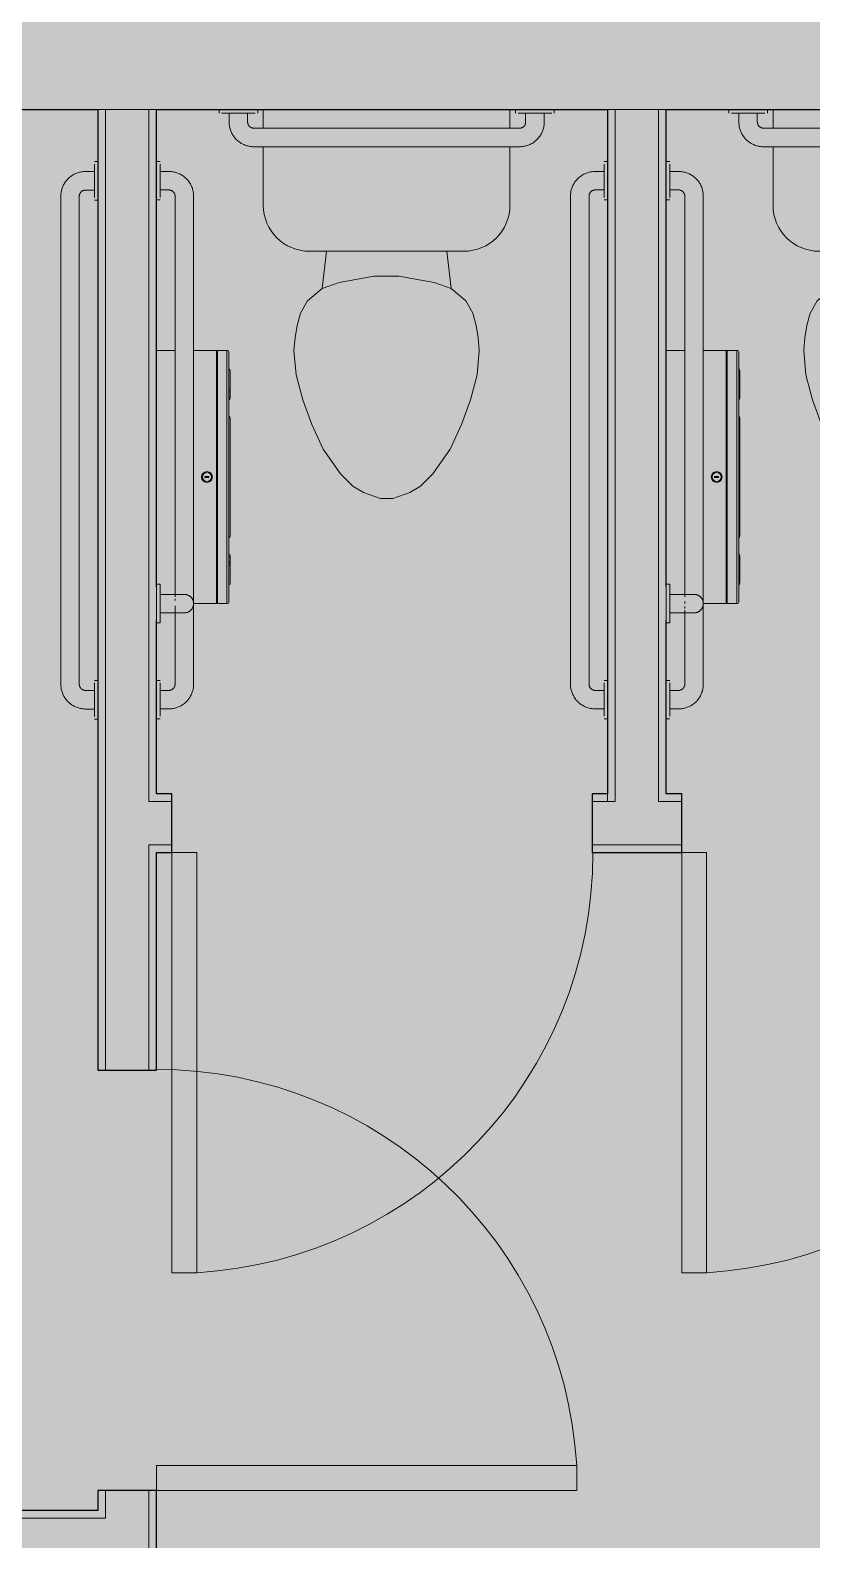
# Model space of a CAD drawing. Header units: inches. Extents: x -214893 to 4876, y -128673 to 1880.
# Drawn here: x 821.4 to 884.6, y -632 to -509.8 of the extents above; entities that cross this region are included whole.
import ezdxf

# ---------------------------------------------------------------- set-up
doc = ezdxf.new("R2010")
doc.units = ezdxf.units.IN
doc.header["$MEASUREMENT"] = 0
for name, color, linetype, lineweight in [('A-DETL-GENF', 92, 'Continuous', 9), ('A-DOOR', 31, 'Continuous', 9), ('A-WALL', 113, 'Continuous', 9), ('I-WALL', 2, 'Continuous', 9), ('P-SANR-FIXT', 6, 'Continuous', 9), ('Q-SPCQ', 91, 'Continuous', 9)]:
    doc.layers.add(name, color=color, linetype=linetype, lineweight=lineweight)

# ---------------------------------------------------------------- blocks, each defined once
blk = doc.blocks.new('Single-Flush - 34_ x 80_-711724-Floor Plan - Warehouse')
at = {"layer": 'A-DOOR', "lineweight": 13}
for p, q in [((15, 2.37), (15, 36.38)), ((17, 36.38), (15, 36.38)), ((17, 2.37), (17, 36.38)), ((17, 2.37), (15, 2.37))]:
    blk.add_line(p, q, dxfattribs=at)
at = {"layer": 'A-DOOR'}
blk.add_arc((17, 2.37), 34.07, 93.3657, 180, dxfattribs=at)
blk = doc.blocks.new('Toilet-Domestic-3D - Toilet-Domestic-3D-V3-Floor Plan - Warehouse')
at = {"layer": 'P-SANR-FIXT'}
for p, q in [((-9.98, 17.98), (-9.98, 19.48)), ((9.98, 19.48), (9.98, 17.98)), ((-9.98, 11.75), (-9.98, 16.48)), ((9.98, 16.48), (9.98, 11.75)), ((6.25, 8.02), (-6.25, 8.02)), ((-4.86, 8.02), (-5.21, 5)), ((4.86, 8.02), (5.21, 5)), ((-5.21, 5), (-6.4, 4)), ((-3.84, 5.5), (-5.21, 5)), ((-1, 6), (-3.84, 5.5)), ((1, 6), (-1, 6)), ((3.84, 5.5), (1, 6)), ((5.21, 5), (3.84, 5.5)), ((6.4, 4), (5.21, 5)), ((-6.4, 4), (-6.97, 3)), ((6.97, 3), (6.4, 4)), ((-6.97, 3), (-7.24, 2)), ((7.24, 2), (6.97, 3)), ((-7.24, 2), (-7.41, 1)), ((7.41, 1), (7.24, 2)), ((-7.41, 1), (-7.5, 0)), ((-7.5, 0), (-7.33, -1.99)), ((7.33, -1.99), (7.5, 0)), ((7.5, 0), (7.41, 1)), ((-7.33, -1.99), (-6.79, -4)), ((6.79, -4), (7.33, -1.99)), ((-6.79, -4), (-6.06, -6)), ((6.06, -6), (6.79, -4)), ((-6.06, -6), (-5.13, -8)), ((5.13, -8), (6.06, -6)), ((-5.13, -8), (-3.74, -10)), ((3.74, -10), (5.13, -8)), ((-3.74, -10), (-2.74, -11)), ((2.74, -11), (3.74, -10)), ((-2.74, -11), (-1.87, -11.5)), ((-1.87, -11.5), (-0.5, -12)), ((-0.5, -12), (0.5, -12)), ((0.5, -12), (1.87, -11.5)), ((1.87, -11.5), (2.74, -11))]:
    blk.add_line(p, q, dxfattribs=at)
for centre, start, end in [((-6.25, 11.75), 180, 270), ((6.25, 11.75), 270, 360)]:
    blk.add_arc(centre, 3.73, start, end, dxfattribs=at)
blk = doc.blocks.new('Toilet-Domestic-3D - Toilet-Domestic-3D-V4-Floor Plan - Warehouse')
at = {"layer": 'P-SANR-FIXT'}
for p, q in [((-9.98, 17.98), (-9.98, 19.48)), ((9.98, 19.48), (9.98, 17.98)), ((-9.98, 11.75), (-9.98, 16.48)), ((9.98, 16.48), (9.98, 11.75)), ((6.25, 8.02), (-6.25, 8.02)), ((-4.86, 8.02), (-5.21, 5)), ((4.86, 8.02), (5.21, 5)), ((-5.21, 5), (-6.4, 4)), ((-3.84, 5.5), (-5.21, 5)), ((-1, 6), (-3.84, 5.5)), ((1, 6), (-1, 6)), ((3.84, 5.5), (1, 6)), ((5.21, 5), (3.84, 5.5)), ((6.4, 4), (5.21, 5)), ((-6.4, 4), (-6.97, 3)), ((6.97, 3), (6.4, 4)), ((-6.97, 3), (-7.24, 2)), ((7.24, 2), (6.97, 3)), ((-7.24, 2), (-7.41, 1)), ((7.41, 1), (7.24, 2)), ((-7.41, 1), (-7.5, 0)), ((-7.5, 0), (-7.33, -1.99)), ((7.33, -1.99), (7.5, 0)), ((7.5, 0), (7.41, 1)), ((-7.33, -1.99), (-6.79, -4)), ((6.79, -4), (7.33, -1.99)), ((-6.79, -4), (-6.06, -6)), ((6.06, -6), (6.79, -4)), ((-6.06, -6), (-5.13, -8)), ((5.13, -8), (6.06, -6)), ((-5.13, -8), (-3.74, -10)), ((3.74, -10), (5.13, -8)), ((-3.74, -10), (-2.74, -11)), ((2.74, -11), (3.74, -10)), ((-2.74, -11), (-1.87, -11.5)), ((-1.87, -11.5), (-0.5, -12)), ((-0.5, -12), (0.5, -12)), ((0.5, -12), (1.87, -11.5)), ((1.87, -11.5), (2.74, -11))]:
    blk.add_line(p, q, dxfattribs=at)
for centre, start, end in [((-6.25, 11.75), 180, 270), ((6.25, 11.75), 270, 360)]:
    blk.add_arc(centre, 3.73, start, end, dxfattribs=at)
blk = doc.blocks.new('817_Grab_Bars - 8170-001240-655301-Floor Plan - Warehouse')
at = {"layer": 'Q-SPCQ'}
for p, q in [((836.67, -516.21), (836.67, -516.49)), ((838.23, -516.49), (836.88, -516.49)), ((837.48, -516.49), (837.48, -517.21)), ((839.59, -516.49), (838.23, -516.49)), ((838.98, -517.21), (838.98, -516.49)), ((839.8, -516.49), (839.8, -516.21)), ((860.67, -516.21), (860.67, -516.49)), ((862.23, -516.49), (860.88, -516.49)), ((861.48, -516.49), (861.48, -517.21)), ((863.59, -516.49), (862.23, -516.49)), ((862.98, -517.21), (862.98, -516.49)), ((863.8, -516.49), (863.8, -516.21)), ((860.98, -517.71), (839.48, -517.71)), ((839.48, -519.21), (860.98, -519.21))]:
    blk.add_line(p, q, dxfattribs=at)
at = {"layer": 'Q-SPCQ', "flags": 128}
for points in [[(837.48, -517.21), (837.49, -517.29), (837.49, -517.37), (837.5, -517.45), (837.51, -517.53), (837.52, -517.61), (837.54, -517.69), (837.56, -517.76), (837.59, -517.84), (837.61, -517.92), (837.64, -517.99), (837.68, -518.06), (837.71, -518.13), (837.75, -518.2), (837.79, -518.27), (837.83, -518.34), (837.88, -518.41), (837.93, -518.47), (837.98, -518.53), (838.03, -518.59), (838.09, -518.65), (838.15, -518.7), (838.21, -518.75), (838.27, -518.8), (838.34, -518.85), (838.4, -518.89), (838.47, -518.94), (838.54, -518.97), (838.61, -519.01), (838.69, -519.04), (838.76, -519.07), (838.83, -519.1), (838.91, -519.13), (838.99, -519.15), (839.07, -519.17), (839.14, -519.18), (839.22, -519.19), (839.3, -519.2), (839.38, -519.21), (839.46, -519.21), (839.48, -519.21)], [(839.48, -517.71), (839.46, -517.71), (839.44, -517.71), (839.42, -517.71), (839.4, -517.7), (839.39, -517.7), (839.37, -517.7), (839.35, -517.69), (839.33, -517.69), (839.31, -517.68), (839.29, -517.67), (839.27, -517.66), (839.25, -517.65), (839.24, -517.64), (839.22, -517.63), (839.2, -517.62), (839.19, -517.61), (839.17, -517.6), (839.15, -517.59), (839.14, -517.57), (839.13, -517.56), (839.11, -517.54), (839.1, -517.53), (839.09, -517.51), (839.07, -517.5), (839.06, -517.48), (839.05, -517.46), (839.04, -517.45), (839.03, -517.43), (839.03, -517.41), (839.02, -517.39), (839.01, -517.37), (839.01, -517.35), (839, -517.33), (839, -517.32), (838.99, -517.3), (838.99, -517.28), (838.99, -517.26), (838.99, -517.24), (838.98, -517.22), (838.98, -517.21)], [(860.98, -519.21), (861.06, -519.21), (861.14, -519.2), (861.22, -519.2), (861.3, -519.19), (861.38, -519.17), (861.46, -519.15), (861.54, -519.13), (861.61, -519.11), (861.69, -519.08), (861.76, -519.05), (861.84, -519.02), (861.91, -518.98), (861.98, -518.95), (862.05, -518.91), (862.11, -518.86), (862.18, -518.82), (862.24, -518.77), (862.3, -518.71), (862.36, -518.66), (862.42, -518.6), (862.47, -518.55), (862.53, -518.49), (862.58, -518.42), (862.62, -518.36), (862.67, -518.29), (862.71, -518.22), (862.75, -518.15), (862.78, -518.08), (862.82, -518.01), (862.85, -517.94), (862.88, -517.86), (862.9, -517.78), (862.92, -517.71), (862.94, -517.63), (862.96, -517.55), (862.97, -517.47), (862.98, -517.39), (862.98, -517.31), (862.98, -517.23), (862.98, -517.21)], [(861.48, -517.21), (861.48, -517.23), (861.48, -517.25), (861.48, -517.27), (861.48, -517.29), (861.47, -517.31), (861.47, -517.33), (861.47, -517.35), (861.46, -517.37), (861.45, -517.39), (861.45, -517.41), (861.44, -517.42), (861.43, -517.44), (861.42, -517.46), (861.41, -517.48), (861.4, -517.49), (861.39, -517.51), (861.37, -517.53), (861.36, -517.54), (861.35, -517.56), (861.33, -517.57), (861.32, -517.58), (861.3, -517.6), (861.29, -517.61), (861.27, -517.62), (861.25, -517.63), (861.24, -517.64), (861.22, -517.65), (861.2, -517.66), (861.18, -517.67), (861.17, -517.68), (861.15, -517.68), (861.13, -517.69), (861.11, -517.7), (861.09, -517.7), (861.07, -517.7), (861.05, -517.71), (861.03, -517.71), (861.01, -517.71), (860.99, -517.71), (860.98, -517.71)]]:
    blk.add_lwpolyline(points, dxfattribs=at)
blk = doc.blocks.new('817_Grab_Bars - 8170-001420-V9-Floor Plan - Warehouse')
at = {"layer": 'Q-SPCQ'}
for p, q in [((831.89, -520.4), (831.61, -520.4)), ((831.89, -520.61), (831.89, -521.96)), ((832.61, -521.21), (831.89, -521.21)), ((831.89, -521.96), (831.89, -523.31)), ((831.89, -522.71), (832.61, -522.71)), ((831.61, -523.52), (831.89, -523.52)), ((833.11, -523.21), (833.11, -555.64)), ((834.61, -562.71), (834.61, -523.21)), ((833.11, -555.79), (833.11, -555.95)), ((833.11, -556.37), (833.11, -562.71)), ((831.89, -562.4), (831.61, -562.4)), ((831.89, -562.61), (831.89, -563.96)), ((832.61, -563.21), (831.89, -563.21)), ((831.89, -563.96), (831.89, -565.31)), ((831.61, -565.52), (831.89, -565.52)), ((831.89, -564.71), (832.61, -564.71))]:
    blk.add_line(p, q, dxfattribs=at)
at = {"layer": 'Q-SPCQ', "flags": 128}
for points in [[(834.61, -523.21), (834.61, -523.13), (834.6, -523.05), (834.6, -522.97), (834.58, -522.89), (834.57, -522.81), (834.55, -522.74), (834.53, -522.66), (834.51, -522.58), (834.48, -522.51), (834.45, -522.43), (834.42, -522.36), (834.38, -522.29), (834.35, -522.22), (834.3, -522.15), (834.26, -522.08), (834.21, -522.02), (834.16, -521.95), (834.11, -521.89), (834.06, -521.83), (834, -521.78), (833.94, -521.72), (833.88, -521.67), (833.82, -521.62), (833.76, -521.57), (833.69, -521.53), (833.62, -521.49), (833.55, -521.45), (833.48, -521.41), (833.41, -521.38), (833.33, -521.35), (833.26, -521.32), (833.18, -521.29), (833.11, -521.27), (833.03, -521.26), (832.95, -521.24), (832.87, -521.23), (832.79, -521.22), (832.71, -521.21), (832.63, -521.21), (832.61, -521.21)], [(832.61, -522.71), (832.63, -522.71), (832.65, -522.71), (832.67, -522.71), (832.69, -522.72), (832.71, -522.72), (832.73, -522.73), (832.75, -522.73), (832.77, -522.74), (832.79, -522.74), (832.8, -522.75), (832.82, -522.76), (832.84, -522.77), (832.86, -522.78), (832.88, -522.79), (832.89, -522.8), (832.91, -522.81), (832.92, -522.82), (832.94, -522.83), (832.95, -522.85), (832.97, -522.86), (832.98, -522.88), (832.99, -522.89), (833.01, -522.91), (833.02, -522.92), (833.03, -522.94), (833.04, -522.96), (833.05, -522.98), (833.06, -522.99), (833.07, -523.01), (833.08, -523.03), (833.08, -523.05), (833.09, -523.07), (833.09, -523.09), (833.1, -523.11), (833.1, -523.13), (833.11, -523.15), (833.11, -523.17), (833.11, -523.19), (833.11, -523.21), (833.11, -523.21)], [(832.61, -564.71), (832.69, -564.71), (832.77, -564.7), (832.85, -564.7), (832.93, -564.69), (833.01, -564.67), (833.08, -564.65), (833.16, -564.63), (833.24, -564.61), (833.31, -564.58), (833.39, -564.55), (833.46, -564.52), (833.53, -564.48), (833.6, -564.45), (833.67, -564.41), (833.74, -564.36), (833.8, -564.32), (833.87, -564.27), (833.93, -564.21), (833.99, -564.16), (834.04, -564.1), (834.1, -564.05), (834.15, -563.99), (834.2, -563.92), (834.25, -563.86), (834.29, -563.79), (834.33, -563.72), (834.37, -563.65), (834.41, -563.58), (834.44, -563.51), (834.47, -563.44), (834.5, -563.36), (834.53, -563.28), (834.55, -563.21), (834.57, -563.13), (834.58, -563.05), (834.59, -562.97), (834.6, -562.89), (834.61, -562.81), (834.61, -562.73), (834.61, -562.71)], [(833.11, -562.71), (833.11, -562.73), (833.11, -562.75), (833.11, -562.77), (833.1, -562.79), (833.1, -562.81), (833.1, -562.83), (833.09, -562.85), (833.08, -562.87), (833.08, -562.89), (833.07, -562.91), (833.06, -562.92), (833.05, -562.94), (833.04, -562.96), (833.03, -562.98), (833.02, -562.99), (833.01, -563.01), (833, -563.03), (832.99, -563.04), (832.97, -563.06), (832.96, -563.07), (832.94, -563.08), (832.93, -563.1), (832.91, -563.11), (832.9, -563.12), (832.88, -563.13), (832.86, -563.14), (832.85, -563.15), (832.83, -563.16), (832.81, -563.17), (832.79, -563.18), (832.77, -563.18), (832.75, -563.19), (832.73, -563.2), (832.71, -563.2), (832.69, -563.2), (832.67, -563.21), (832.65, -563.21), (832.63, -563.21), (832.61, -563.21), (832.61, -563.21)]]:
    blk.add_lwpolyline(points, dxfattribs=at)
blk = doc.blocks.new('817_Grab_Bars - 8170-001420-V8-Floor Plan - Warehouse')
at = {"layer": 'Q-SPCQ'}
for p, q in [((826.58, -455.71), (825.86, -455.71)), ((826.86, -454.9), (826.58, -454.9)), ((826.58, -456.46), (826.58, -455.11)), ((826.58, -457.81), (826.58, -456.46)), ((823.86, -457.71), (823.86, -497.21)), ((825.36, -497.21), (825.36, -457.71)), ((825.86, -457.21), (826.58, -457.21)), ((826.58, -458.02), (826.86, -458.02)), ((826.86, -496.9), (826.58, -496.9)), ((826.58, -498.46), (826.58, -497.11)), ((826.58, -497.71), (825.86, -497.71)), ((826.58, -499.81), (826.58, -498.46)), ((825.86, -499.21), (826.58, -499.21)), ((826.58, -500.02), (826.86, -500.02))]:
    blk.add_line(p, q, dxfattribs=at)
at = {"layer": 'Q-SPCQ', "flags": 128}
for points in [[(825.86, -455.71), (825.78, -455.71), (825.7, -455.72), (825.62, -455.73), (825.54, -455.74), (825.46, -455.75), (825.38, -455.77), (825.31, -455.79), (825.23, -455.81), (825.15, -455.84), (825.08, -455.87), (825.01, -455.9), (824.94, -455.94), (824.87, -455.98), (824.8, -456.02), (824.73, -456.06), (824.67, -456.11), (824.6, -456.16), (824.54, -456.21), (824.48, -456.26), (824.42, -456.32), (824.37, -456.38), (824.32, -456.44), (824.27, -456.5), (824.22, -456.56), (824.18, -456.63), (824.13, -456.7), (824.1, -456.77), (824.06, -456.84), (824.03, -456.91), (824, -456.99), (823.97, -457.06), (823.94, -457.14), (823.92, -457.21), (823.9, -457.29), (823.89, -457.37), (823.88, -457.45), (823.87, -457.53), (823.86, -457.61), (823.86, -457.69), (823.86, -457.71)], [(825.36, -457.71), (825.36, -457.69), (825.36, -457.67), (825.36, -457.65), (825.37, -457.63), (825.37, -457.61), (825.37, -457.59), (825.38, -457.57), (825.38, -457.55), (825.39, -457.53), (825.4, -457.52), (825.41, -457.5), (825.42, -457.48), (825.43, -457.46), (825.44, -457.45), (825.45, -457.43), (825.46, -457.41), (825.47, -457.4), (825.48, -457.38), (825.5, -457.37), (825.51, -457.35), (825.53, -457.34), (825.54, -457.33), (825.56, -457.31), (825.57, -457.3), (825.59, -457.29), (825.61, -457.28), (825.62, -457.27), (825.64, -457.26), (825.66, -457.25), (825.68, -457.24), (825.7, -457.24), (825.72, -457.23), (825.74, -457.23), (825.75, -457.22), (825.77, -457.22), (825.79, -457.22), (825.81, -457.21), (825.83, -457.21), (825.85, -457.21), (825.86, -457.21)], [(823.86, -497.21), (823.86, -497.29), (823.87, -497.37), (823.87, -497.45), (823.89, -497.53), (823.9, -497.61), (823.92, -497.69), (823.94, -497.76), (823.96, -497.84), (823.99, -497.92), (824.02, -497.99), (824.05, -498.06), (824.09, -498.13), (824.12, -498.2), (824.16, -498.27), (824.21, -498.34), (824.26, -498.41), (824.3, -498.47), (824.36, -498.53), (824.41, -498.59), (824.47, -498.65), (824.52, -498.7), (824.59, -498.75), (824.65, -498.8), (824.71, -498.85), (824.78, -498.89), (824.85, -498.94), (824.92, -498.97), (824.99, -499.01), (825.06, -499.04), (825.13, -499.07), (825.21, -499.1), (825.29, -499.13), (825.36, -499.15), (825.44, -499.17), (825.52, -499.18), (825.6, -499.19), (825.68, -499.2), (825.76, -499.21), (825.84, -499.21), (825.86, -499.21)], [(825.86, -497.71), (825.84, -497.71), (825.82, -497.71), (825.8, -497.71), (825.78, -497.7), (825.76, -497.7), (825.74, -497.7), (825.72, -497.69), (825.7, -497.69), (825.68, -497.68), (825.66, -497.67), (825.65, -497.66), (825.63, -497.65), (825.61, -497.64), (825.59, -497.63), (825.58, -497.62), (825.56, -497.61), (825.55, -497.6), (825.53, -497.59), (825.52, -497.57), (825.5, -497.56), (825.49, -497.54), (825.47, -497.53), (825.46, -497.51), (825.45, -497.5), (825.44, -497.48), (825.43, -497.46), (825.42, -497.45), (825.41, -497.43), (825.4, -497.41), (825.39, -497.39), (825.39, -497.37), (825.38, -497.35), (825.38, -497.33), (825.37, -497.32), (825.37, -497.3), (825.36, -497.28), (825.36, -497.26), (825.36, -497.24), (825.36, -497.22), (825.36, -497.21)]]:
    blk.add_lwpolyline(points, dxfattribs=at)
blk = doc.blocks.new('817_Grab_Bars - 8170-001420-V10-Floor Plan - Warehouse')
at = {"layer": 'Q-SPCQ'}
for p, q in [((873.14, -520.4), (872.86, -520.4)), ((873.14, -520.61), (873.14, -521.96)), ((873.86, -521.21), (873.14, -521.21)), ((873.14, -521.96), (873.14, -523.31)), ((873.14, -522.71), (873.86, -522.71)), ((872.86, -523.52), (873.14, -523.52)), ((874.36, -523.21), (874.36, -555.64)), ((875.86, -562.71), (875.86, -523.21)), ((874.36, -556.02), (874.36, -556.19)), ((874.36, -556.42), (874.36, -556.59)), ((874.36, -556.73), (874.36, -562.71)), ((873.14, -562.4), (872.86, -562.4)), ((873.14, -562.61), (873.14, -563.96)), ((873.86, -563.21), (873.14, -563.21)), ((873.14, -563.96), (873.14, -565.31)), ((872.86, -565.52), (873.14, -565.52)), ((873.14, -564.71), (873.86, -564.71))]:
    blk.add_line(p, q, dxfattribs=at)
at = {"layer": 'Q-SPCQ', "flags": 128}
for points in [[(875.86, -523.21), (875.86, -523.13), (875.85, -523.05), (875.85, -522.97), (875.83, -522.89), (875.82, -522.81), (875.8, -522.74), (875.78, -522.66), (875.76, -522.58), (875.73, -522.51), (875.7, -522.43), (875.67, -522.36), (875.63, -522.29), (875.6, -522.22), (875.55, -522.15), (875.51, -522.08), (875.46, -522.02), (875.41, -521.95), (875.36, -521.89), (875.31, -521.83), (875.25, -521.78), (875.19, -521.72), (875.13, -521.67), (875.07, -521.62), (875.01, -521.57), (874.94, -521.53), (874.87, -521.49), (874.8, -521.45), (874.73, -521.41), (874.66, -521.38), (874.58, -521.35), (874.51, -521.32), (874.43, -521.29), (874.36, -521.27), (874.28, -521.26), (874.2, -521.24), (874.12, -521.23), (874.04, -521.22), (873.96, -521.21), (873.88, -521.21), (873.86, -521.21)], [(873.86, -522.71), (873.88, -522.71), (873.9, -522.71), (873.92, -522.71), (873.94, -522.72), (873.96, -522.72), (873.98, -522.73), (874, -522.73), (874.02, -522.74), (874.04, -522.74), (874.05, -522.75), (874.07, -522.76), (874.09, -522.77), (874.11, -522.78), (874.13, -522.79), (874.14, -522.8), (874.16, -522.81), (874.17, -522.82), (874.19, -522.83), (874.2, -522.85), (874.22, -522.86), (874.23, -522.88), (874.24, -522.89), (874.26, -522.91), (874.27, -522.92), (874.28, -522.94), (874.29, -522.96), (874.3, -522.98), (874.31, -522.99), (874.32, -523.01), (874.33, -523.03), (874.33, -523.05), (874.34, -523.07), (874.34, -523.09), (874.35, -523.11), (874.35, -523.13), (874.36, -523.15), (874.36, -523.17), (874.36, -523.19), (874.36, -523.21), (874.36, -523.21)], [(873.86, -564.71), (873.94, -564.71), (874.02, -564.7), (874.1, -564.7), (874.18, -564.69), (874.26, -564.67), (874.33, -564.65), (874.41, -564.63), (874.49, -564.61), (874.56, -564.58), (874.64, -564.55), (874.71, -564.52), (874.78, -564.48), (874.85, -564.45), (874.92, -564.41), (874.99, -564.36), (875.05, -564.32), (875.12, -564.27), (875.18, -564.21), (875.24, -564.16), (875.29, -564.1), (875.35, -564.05), (875.4, -563.99), (875.45, -563.92), (875.5, -563.86), (875.54, -563.79), (875.58, -563.72), (875.62, -563.65), (875.66, -563.58), (875.69, -563.51), (875.72, -563.44), (875.75, -563.36), (875.78, -563.28), (875.8, -563.21), (875.82, -563.13), (875.83, -563.05), (875.84, -562.97), (875.85, -562.89), (875.86, -562.81), (875.86, -562.73), (875.86, -562.71)], [(874.36, -562.71), (874.36, -562.73), (874.36, -562.75), (874.36, -562.77), (874.35, -562.79), (874.35, -562.81), (874.35, -562.83), (874.34, -562.85), (874.33, -562.87), (874.33, -562.89), (874.32, -562.91), (874.31, -562.92), (874.3, -562.94), (874.29, -562.96), (874.28, -562.98), (874.27, -562.99), (874.26, -563.01), (874.25, -563.03), (874.24, -563.04), (874.22, -563.06), (874.21, -563.07), (874.19, -563.08), (874.18, -563.1), (874.16, -563.11), (874.15, -563.12), (874.13, -563.13), (874.11, -563.14), (874.1, -563.15), (874.08, -563.16), (874.06, -563.17), (874.04, -563.18), (874.02, -563.18), (874, -563.19), (873.98, -563.2), (873.96, -563.2), (873.94, -563.2), (873.92, -563.21), (873.9, -563.21), (873.88, -563.21), (873.86, -563.21), (873.86, -563.21)]]:
    blk.add_lwpolyline(points, dxfattribs=at)
blk = doc.blocks.new('817_Grab_Bars - 8170-001240-654970-Floor Plan - Warehouse')
at = {"layer": 'Q-SPCQ'}
for p, q in [((877.92, -516.21), (877.92, -516.49)), ((879.48, -516.49), (878.13, -516.49)), ((878.73, -516.49), (878.73, -517.21)), ((880.84, -516.49), (879.48, -516.49)), ((880.23, -517.21), (880.23, -516.49)), ((881.05, -516.49), (881.05, -516.21)), ((901.92, -516.21), (901.92, -516.49)), ((903.48, -516.49), (902.13, -516.49)), ((902.73, -516.49), (902.73, -517.21)), ((904.84, -516.49), (903.48, -516.49)), ((904.23, -517.21), (904.23, -516.49)), ((905.05, -516.49), (905.05, -516.21)), ((902.23, -517.71), (880.73, -517.71)), ((880.73, -519.21), (902.23, -519.21))]:
    blk.add_line(p, q, dxfattribs=at)
at = {"layer": 'Q-SPCQ', "flags": 128}
for points in [[(878.73, -517.21), (878.74, -517.29), (878.74, -517.37), (878.75, -517.45), (878.76, -517.53), (878.77, -517.61), (878.79, -517.69), (878.81, -517.76), (878.84, -517.84), (878.86, -517.92), (878.89, -517.99), (878.93, -518.06), (878.96, -518.13), (879, -518.2), (879.04, -518.27), (879.08, -518.34), (879.13, -518.41), (879.18, -518.47), (879.23, -518.53), (879.28, -518.59), (879.34, -518.65), (879.4, -518.7), (879.46, -518.75), (879.52, -518.8), (879.59, -518.85), (879.65, -518.89), (879.72, -518.94), (879.79, -518.97), (879.86, -519.01), (879.94, -519.04), (880.01, -519.07), (880.08, -519.1), (880.16, -519.13), (880.24, -519.15), (880.32, -519.17), (880.39, -519.18), (880.47, -519.19), (880.55, -519.2), (880.63, -519.21), (880.71, -519.21), (880.73, -519.21)], [(880.73, -517.71), (880.71, -517.71), (880.69, -517.71), (880.67, -517.71), (880.65, -517.7), (880.64, -517.7), (880.62, -517.7), (880.6, -517.69), (880.58, -517.69), (880.56, -517.68), (880.54, -517.67), (880.52, -517.66), (880.5, -517.65), (880.49, -517.64), (880.47, -517.63), (880.45, -517.62), (880.44, -517.61), (880.42, -517.6), (880.4, -517.59), (880.39, -517.57), (880.38, -517.56), (880.36, -517.54), (880.35, -517.53), (880.34, -517.51), (880.32, -517.5), (880.31, -517.48), (880.3, -517.46), (880.29, -517.45), (880.28, -517.43), (880.28, -517.41), (880.27, -517.39), (880.26, -517.37), (880.26, -517.35), (880.25, -517.33), (880.25, -517.32), (880.24, -517.3), (880.24, -517.28), (880.24, -517.26), (880.24, -517.24), (880.23, -517.22), (880.23, -517.21)], [(902.23, -519.21), (902.31, -519.21), (902.39, -519.2), (902.47, -519.2), (902.55, -519.19), (902.63, -519.17), (902.71, -519.15), (902.79, -519.13), (902.86, -519.11), (902.94, -519.08), (903.01, -519.05), (903.09, -519.02), (903.16, -518.98), (903.23, -518.95), (903.3, -518.91), (903.36, -518.86), (903.43, -518.82), (903.49, -518.77), (903.55, -518.71), (903.61, -518.66), (903.67, -518.6), (903.72, -518.55), (903.78, -518.49), (903.83, -518.42), (903.87, -518.36), (903.92, -518.29), (903.96, -518.22), (904, -518.15), (904.03, -518.08), (904.07, -518.01), (904.1, -517.94), (904.13, -517.86), (904.15, -517.78), (904.17, -517.71), (904.19, -517.63), (904.21, -517.55), (904.22, -517.47), (904.23, -517.39), (904.23, -517.31), (904.23, -517.23), (904.23, -517.21)], [(902.73, -517.21), (902.73, -517.23), (902.73, -517.25), (902.73, -517.27), (902.73, -517.29), (902.72, -517.31), (902.72, -517.33), (902.72, -517.35), (902.71, -517.37), (902.7, -517.39), (902.7, -517.41), (902.69, -517.42), (902.68, -517.44), (902.67, -517.46), (902.66, -517.48), (902.65, -517.49), (902.64, -517.51), (902.62, -517.53), (902.61, -517.54), (902.6, -517.56), (902.58, -517.57), (902.57, -517.58), (902.55, -517.6), (902.54, -517.61), (902.52, -517.62), (902.5, -517.63), (902.49, -517.64), (902.47, -517.65), (902.45, -517.66), (902.43, -517.67), (902.42, -517.68), (902.4, -517.68), (902.38, -517.69), (902.36, -517.7), (902.34, -517.7), (902.32, -517.7), (902.3, -517.71), (902.28, -517.71), (902.26, -517.71), (902.24, -517.71), (902.23, -517.71)]]:
    blk.add_lwpolyline(points, dxfattribs=at)
blk = doc.blocks.new('Dispenser-Toilet_Tissue-Frost_Products_LTD_-Jumbo-169 - Steel-Brushed-Stainless_Steel-V15-Floor Plan - Warehouse')
at = {"layer": 'Q-SPCQ', "lineweight": 13}
for p, q in [((833.14, -535.69), (831.61, -535.69)), ((836.45, -535.69), (834.58, -535.69)), ((836.45, -535.69), (836.45, -556.19)), ((836.51, -556.13), (836.51, -535.75)), ((836.54, -535.75), (836.51, -535.75)), ((837.31, -535.69), (836.54, -535.69)), ((836.54, -535.69), (836.54, -535.75)), ((836.54, -535.75), (836.54, -556.13)), ((837.31, -556.19), (837.31, -535.69)), ((837.47, -537.2), (837.47, -535.85)), ((837.47, -554.68), (837.47, -537.2)), ((837.57, -539.53), (837.57, -537.36)), ((837.47, -541), (837.47, -539.69)), ((837.57, -550.69), (837.57, -541.19)), ((835.51, -545.9), (835.51, -545.98)), ((835.85, -545.9), (835.51, -545.9)), ((835.51, -545.98), (835.85, -545.98)), ((835.85, -545.98), (835.85, -545.9)), ((837.47, -552.18), (837.47, -550.88)), ((837.57, -554.52), (837.57, -552.34)), ((837.47, -556.03), (837.47, -554.68)), ((834.57, -556.19), (836.45, -556.19)), ((836.51, -556.13), (836.54, -556.13)), ((836.54, -556.13), (836.54, -556.19)), ((836.54, -556.19), (837.31, -556.19))]:
    blk.add_line(p, q, dxfattribs=at)
for radius in [0.437, 0.357]:
    blk.add_circle((835.69, -545.94), radius, dxfattribs=at)
for centre, radius, start, end in [((836.45, -535.75), 0.06, 0, 90), ((837.31, -535.85), 0.16, 0, 90), ((837.39, -537.36), 0.18, 0, 63.6122), ((837.45, -538.91), 0.118, 10.8116, 82.3569), ((837.42, -538.91), 0.151, 289.6341, 357.321), ((837.42, -538.93), 0.151, 289.6341, 356.8331), ((837.39, -538.94), 0.18, 296.3878, 0), ((837.45, -539.52), 0.119, 10.0401, 81.5195), ((837.42, -539.51), 0.151, 289.6341, 357.321), ((837.42, -539.52), 0.151, 289.6341, 357.321), ((837.39, -539.53), 0.18, 296.3878, 0), ((837.35, -541.19), 0.22, 0, 56.9443), ((837.35, -550.69), 0.22, 303.0557, 0), ((837.39, -552.34), 0.18, 0, 63.6122), ((837.42, -552.35), 0.151, 2.679, 70.3659), ((837.42, -552.36), 0.151, 2.679, 70.3659), ((837.45, -552.36), 0.119, 278.4805, 349.9599), ((837.39, -552.93), 0.18, 0, 63.6084), ((837.42, -552.94), 0.151, 3.1667, 70.3726), ((837.42, -552.96), 0.151, 2.679, 70.3653), ((837.45, -552.96), 0.118, 277.6431, 349.1884), ((837.39, -554.52), 0.18, 296.3878, 0), ((836.45, -556.13), 0.0601, 270, 357.3185), ((837.31, -556.03), 0.16, 270, 359.0019)]:
    blk.add_arc(centre, radius, start, end, dxfattribs=at)
blk = doc.blocks.new('Dispenser-Toilet_Tissue-Frost_Products_LTD_-Jumbo-169 - Steel-Brushed-Stainless_Steel-V16-Floor Plan - Warehouse')
at = {"layer": 'Q-SPCQ', "lineweight": 13}
for p, q in [((874.39, -535.69), (872.86, -535.69)), ((877.7, -535.69), (875.83, -535.69)), ((877.7, -535.69), (877.7, -556.19)), ((877.76, -556.13), (877.76, -535.75)), ((877.79, -535.75), (877.76, -535.75)), ((878.56, -535.69), (877.79, -535.69)), ((877.79, -535.69), (877.79, -535.75)), ((877.79, -535.75), (877.79, -556.13)), ((878.56, -556.19), (878.56, -535.69)), ((878.72, -537.2), (878.72, -535.85)), ((878.72, -554.68), (878.72, -537.2)), ((878.82, -539.53), (878.82, -537.36)), ((878.72, -541), (878.72, -539.69)), ((878.82, -550.69), (878.82, -541.19)), ((876.76, -545.9), (876.76, -545.98)), ((877.1, -545.9), (876.76, -545.9)), ((876.76, -545.98), (877.1, -545.98)), ((877.1, -545.98), (877.1, -545.9)), ((878.72, -552.18), (878.72, -550.88)), ((878.82, -554.52), (878.82, -552.34)), ((878.72, -556.03), (878.72, -554.68)), ((875.83, -556.19), (877.7, -556.19)), ((877.76, -556.13), (877.79, -556.13)), ((877.79, -556.13), (877.79, -556.19)), ((877.79, -556.19), (878.56, -556.19))]:
    blk.add_line(p, q, dxfattribs=at)
for radius in [0.437, 0.357]:
    blk.add_circle((876.94, -545.94), radius, dxfattribs=at)
for centre, radius, start, end in [((877.7, -535.75), 0.06, 0, 90), ((878.56, -535.85), 0.16, 0, 90), ((878.64, -537.36), 0.18, 0, 63.6122), ((878.7, -538.91), 0.118, 10.8116, 82.3569), ((878.67, -538.91), 0.151, 289.6341, 357.321), ((878.67, -538.93), 0.151, 289.6341, 356.8331), ((878.64, -538.94), 0.18, 296.3878, 0), ((878.7, -539.52), 0.119, 10.0401, 81.5195), ((878.67, -539.51), 0.151, 289.6341, 357.321), ((878.67, -539.52), 0.151, 289.6341, 357.321), ((878.64, -539.53), 0.18, 296.3878, 0), ((878.6, -541.19), 0.22, 0, 56.9443), ((878.6, -550.69), 0.22, 303.0557, 0), ((878.64, -552.34), 0.18, 0, 63.6122), ((878.67, -552.35), 0.151, 2.679, 70.3659), ((878.67, -552.36), 0.151, 2.679, 70.3659), ((878.7, -552.36), 0.119, 278.4805, 349.9599), ((878.64, -552.93), 0.18, 0, 63.6084), ((878.67, -552.94), 0.151, 3.1667, 70.3726), ((878.67, -552.96), 0.151, 2.679, 70.3653), ((878.7, -552.96), 0.118, 277.6431, 349.1884), ((878.64, -554.52), 0.18, 296.3878, 0), ((877.7, -556.13), 0.0601, 270, 357.3185), ((878.56, -556.03), 0.16, 270, 359.0019)]:
    blk.add_arc(centre, radius, start, end, dxfattribs=at)
blk = doc.blocks.new('817_Grab_Bars - 8170-001180-646778-Floor Plan - Warehouse')
at = {"layer": 'Q-SPCQ'}
for p, q in [((831.89, -554.62), (831.61, -554.62)), ((831.89, -554.62), (831.61, -554.62)), ((831.61, -554.62), (831.61, -554.83)), ((831.61, -557.75), (831.61, -554.62)), ((831.89, -554.83), (831.89, -554.62)), ((831.89, -554.62), (831.89, -554.83)), ((831.89, -554.83), (831.89, -554.62)), ((831.89, -554.62), (831.89, -557.75)), ((832.61, -555.44), (831.89, -555.44)), ((832.61, -555.44), (831.89, -555.44)), ((831.89, -556.94), (832.61, -556.94)), ((831.89, -556.94), (832.61, -556.94)), ((831.61, -557.54), (831.61, -557.75)), ((831.61, -557.75), (831.89, -557.75)), ((831.61, -557.75), (831.89, -557.75)), ((831.89, -557.75), (831.89, -557.54)), ((831.89, -557.54), (831.89, -557.75)), ((831.89, -557.75), (831.89, -557.54))]:
    blk.add_line(p, q, dxfattribs=at)
at = {"layer": 'Q-SPCQ', "flags": 128}
for points in [[(832.61, -555.44), (832.66, -555.44), (832.71, -555.44), (832.76, -555.44), (832.81, -555.44), (832.86, -555.44), (832.91, -555.44), (832.95, -555.44), (833, -555.44), (833.05, -555.44), (833.1, -555.44), (833.14, -555.44), (833.19, -555.44), (833.23, -555.44), (833.27, -555.44), (833.32, -555.44), (833.36, -555.44), (833.4, -555.44), (833.43, -555.44), (833.47, -555.44), (833.51, -555.44), (833.54, -555.44), (833.57, -555.44), (833.6, -555.44), (833.63, -555.44), (833.66, -555.44), (833.69, -555.44), (833.71, -555.44), (833.73, -555.44), (833.76, -555.44), (833.77, -555.44), (833.79, -555.44), (833.81, -555.44), (833.82, -555.44), (833.83, -555.44), (833.84, -555.44), (833.85, -555.44), (833.85, -555.44), (833.86, -555.44), (833.86, -555.44)], [(833.86, -555.44), (833.86, -555.44), (833.86, -555.44), (833.85, -555.44), (833.84, -555.44), (833.83, -555.44), (833.82, -555.44), (833.81, -555.44), (833.8, -555.44), (833.78, -555.44), (833.76, -555.44), (833.74, -555.44), (833.72, -555.44), (833.69, -555.44), (833.67, -555.44), (833.64, -555.44), (833.61, -555.44), (833.58, -555.44), (833.55, -555.44), (833.52, -555.44), (833.48, -555.44), (833.44, -555.44), (833.41, -555.44), (833.37, -555.44), (833.33, -555.44), (833.28, -555.44), (833.24, -555.44), (833.2, -555.44), (833.15, -555.44), (833.11, -555.44), (833.06, -555.44), (833.02, -555.44), (832.97, -555.44), (832.92, -555.44), (832.87, -555.44), (832.82, -555.44), (832.77, -555.44), (832.72, -555.44), (832.67, -555.44), (832.62, -555.44), (832.61, -555.44)], [(833.86, -555.44), (833.89, -555.44), (833.92, -555.44), (833.95, -555.44), (833.98, -555.45), (834.01, -555.45), (834.04, -555.46), (834.07, -555.47), (834.1, -555.48), (834.12, -555.49), (834.15, -555.5), (834.18, -555.51), (834.21, -555.52), (834.23, -555.54), (834.26, -555.55), (834.28, -555.57), (834.31, -555.59), (834.33, -555.6), (834.35, -555.62), (834.38, -555.64), (834.4, -555.66), (834.42, -555.69), (834.44, -555.71), (834.46, -555.73), (834.47, -555.76), (834.49, -555.78), (834.51, -555.81), (834.52, -555.83), (834.53, -555.86), (834.55, -555.89), (834.56, -555.92), (834.57, -555.94), (834.58, -555.97), (834.59, -556), (834.59, -556.03), (834.6, -556.06), (834.6, -556.09), (834.61, -556.12), (834.61, -556.15), (834.61, -556.18), (834.61, -556.19)], [(833.86, -556.94), (833.86, -556.94), (833.86, -556.94), (833.85, -556.94), (833.84, -556.94), (833.83, -556.94), (833.82, -556.94), (833.81, -556.94), (833.8, -556.94), (833.78, -556.94), (833.76, -556.94), (833.74, -556.94), (833.72, -556.94), (833.69, -556.94), (833.67, -556.94), (833.64, -556.94), (833.61, -556.94), (833.58, -556.94), (833.55, -556.94), (833.52, -556.94), (833.48, -556.94), (833.44, -556.94), (833.41, -556.94), (833.37, -556.94), (833.33, -556.94), (833.28, -556.94), (833.24, -556.94), (833.2, -556.94), (833.15, -556.94), (833.11, -556.94), (833.06, -556.94), (833.02, -556.94), (832.97, -556.94), (832.92, -556.94), (832.87, -556.94), (832.82, -556.94), (832.77, -556.94), (832.72, -556.94), (832.67, -556.94), (832.62, -556.94), (832.61, -556.94)], [(832.61, -556.94), (832.66, -556.94), (832.71, -556.94), (832.76, -556.94), (832.81, -556.94), (832.86, -556.94), (832.91, -556.94), (832.95, -556.94), (833, -556.94), (833.05, -556.94), (833.1, -556.94), (833.14, -556.94), (833.19, -556.94), (833.23, -556.94), (833.27, -556.94), (833.32, -556.94), (833.36, -556.94), (833.4, -556.94), (833.43, -556.94), (833.47, -556.94), (833.51, -556.94), (833.54, -556.94), (833.57, -556.94), (833.6, -556.94), (833.63, -556.94), (833.66, -556.94), (833.69, -556.94), (833.71, -556.94), (833.73, -556.94), (833.76, -556.94), (833.77, -556.94), (833.79, -556.94), (833.81, -556.94), (833.82, -556.94), (833.83, -556.94), (833.84, -556.94), (833.85, -556.94), (833.85, -556.94), (833.86, -556.94), (833.86, -556.94)], [(834.61, -556.19), (834.61, -556.22), (834.61, -556.25), (834.6, -556.28), (834.6, -556.31), (834.59, -556.34), (834.59, -556.37), (834.58, -556.39), (834.57, -556.42), (834.56, -556.45), (834.55, -556.48), (834.54, -556.51), (834.52, -556.53), (834.51, -556.56), (834.49, -556.59), (834.48, -556.61), (834.46, -556.64), (834.44, -556.66), (834.42, -556.68), (834.4, -556.7), (834.38, -556.73), (834.36, -556.75), (834.34, -556.77), (834.31, -556.78), (834.29, -556.8), (834.26, -556.82), (834.24, -556.83), (834.21, -556.85), (834.19, -556.86), (834.16, -556.87), (834.13, -556.89), (834.1, -556.9), (834.07, -556.91), (834.05, -556.91), (834.02, -556.92), (833.99, -556.93), (833.96, -556.93), (833.93, -556.93), (833.9, -556.94), (833.87, -556.94), (833.86, -556.94)]]:
    blk.add_lwpolyline(points, dxfattribs=at)
blk = doc.blocks.new('817_Grab_Bars - 8170-001180-V19-Floor Plan - Warehouse')
at = {"layer": 'Q-SPCQ'}
for p, q in [((873.14, -554.62), (872.86, -554.62)), ((873.14, -554.62), (872.86, -554.62)), ((872.86, -557.75), (872.86, -554.62)), ((872.86, -554.62), (872.86, -554.83)), ((873.14, -554.62), (873.14, -557.75)), ((873.14, -554.83), (873.14, -554.62)), ((873.14, -554.62), (873.14, -554.83)), ((873.14, -554.83), (873.14, -554.62)), ((873.86, -555.44), (873.14, -555.44)), ((873.86, -555.44), (873.14, -555.44)), ((873.14, -556.94), (873.86, -556.94)), ((873.14, -556.94), (873.86, -556.94)), ((872.86, -557.54), (872.86, -557.75)), ((872.86, -557.75), (873.14, -557.75)), ((872.86, -557.75), (873.14, -557.75)), ((873.14, -557.75), (873.14, -557.54)), ((873.14, -557.54), (873.14, -557.75)), ((873.14, -557.75), (873.14, -557.54))]:
    blk.add_line(p, q, dxfattribs=at)
at = {"layer": 'Q-SPCQ', "flags": 128}
for points in [[(875.11, -555.44), (875.11, -555.44), (875.11, -555.44), (875.1, -555.44), (875.09, -555.44), (875.08, -555.44), (875.07, -555.44), (875.06, -555.44), (875.05, -555.44), (875.03, -555.44), (875.01, -555.44), (874.99, -555.44), (874.97, -555.44), (874.94, -555.44), (874.92, -555.44), (874.89, -555.44), (874.86, -555.44), (874.83, -555.44), (874.8, -555.44), (874.77, -555.44), (874.73, -555.44), (874.69, -555.44), (874.66, -555.44), (874.62, -555.44), (874.58, -555.44), (874.53, -555.44), (874.49, -555.44), (874.45, -555.44), (874.4, -555.44), (874.36, -555.44), (874.31, -555.44), (874.27, -555.44), (874.22, -555.44), (874.17, -555.44), (874.12, -555.44), (874.07, -555.44), (874.02, -555.44), (873.97, -555.44), (873.92, -555.44), (873.87, -555.44), (873.86, -555.44)], [(873.86, -555.44), (873.91, -555.44), (873.96, -555.44), (874.01, -555.44), (874.06, -555.44), (874.11, -555.44), (874.16, -555.44), (874.2, -555.44), (874.25, -555.44), (874.3, -555.44), (874.35, -555.44), (874.39, -555.44), (874.44, -555.44), (874.48, -555.44), (874.52, -555.44), (874.57, -555.44), (874.61, -555.44), (874.65, -555.44), (874.68, -555.44), (874.72, -555.44), (874.76, -555.44), (874.79, -555.44), (874.82, -555.44), (874.85, -555.44), (874.88, -555.44), (874.91, -555.44), (874.94, -555.44), (874.96, -555.44), (874.98, -555.44), (875.01, -555.44), (875.02, -555.44), (875.04, -555.44), (875.06, -555.44), (875.07, -555.44), (875.08, -555.44), (875.09, -555.44), (875.1, -555.44), (875.1, -555.44), (875.11, -555.44), (875.11, -555.44)], [(875.11, -555.44), (875.14, -555.44), (875.17, -555.44), (875.2, -555.44), (875.23, -555.45), (875.26, -555.45), (875.29, -555.46), (875.32, -555.47), (875.35, -555.48), (875.37, -555.49), (875.4, -555.5), (875.43, -555.51), (875.46, -555.52), (875.48, -555.54), (875.51, -555.55), (875.53, -555.57), (875.56, -555.59), (875.58, -555.6), (875.6, -555.62), (875.63, -555.64), (875.65, -555.66), (875.67, -555.69), (875.69, -555.71), (875.71, -555.73), (875.72, -555.76), (875.74, -555.78), (875.76, -555.81), (875.77, -555.83), (875.78, -555.86), (875.8, -555.89), (875.81, -555.92), (875.82, -555.94), (875.83, -555.97), (875.84, -556), (875.84, -556.03), (875.85, -556.06), (875.85, -556.09), (875.86, -556.12), (875.86, -556.15), (875.86, -556.18), (875.86, -556.19)], [(873.86, -556.94), (873.91, -556.94), (873.96, -556.94), (874.01, -556.94), (874.06, -556.94), (874.11, -556.94), (874.16, -556.94), (874.2, -556.94), (874.25, -556.94), (874.3, -556.94), (874.35, -556.94), (874.39, -556.94), (874.44, -556.94), (874.48, -556.94), (874.52, -556.94), (874.57, -556.94), (874.61, -556.94), (874.65, -556.94), (874.68, -556.94), (874.72, -556.94), (874.76, -556.94), (874.79, -556.94), (874.82, -556.94), (874.85, -556.94), (874.88, -556.94), (874.91, -556.94), (874.94, -556.94), (874.96, -556.94), (874.98, -556.94), (875.01, -556.94), (875.02, -556.94), (875.04, -556.94), (875.06, -556.94), (875.07, -556.94), (875.08, -556.94), (875.09, -556.94), (875.1, -556.94), (875.1, -556.94), (875.11, -556.94), (875.11, -556.94)], [(875.11, -556.94), (875.11, -556.94), (875.11, -556.94), (875.1, -556.94), (875.09, -556.94), (875.08, -556.94), (875.07, -556.94), (875.06, -556.94), (875.05, -556.94), (875.03, -556.94), (875.01, -556.94), (874.99, -556.94), (874.97, -556.94), (874.94, -556.94), (874.92, -556.94), (874.89, -556.94), (874.86, -556.94), (874.83, -556.94), (874.8, -556.94), (874.77, -556.94), (874.73, -556.94), (874.69, -556.94), (874.66, -556.94), (874.62, -556.94), (874.58, -556.94), (874.53, -556.94), (874.49, -556.94), (874.45, -556.94), (874.4, -556.94), (874.36, -556.94), (874.31, -556.94), (874.27, -556.94), (874.22, -556.94), (874.17, -556.94), (874.12, -556.94), (874.07, -556.94), (874.02, -556.94), (873.97, -556.94), (873.92, -556.94), (873.87, -556.94), (873.86, -556.94)], [(875.86, -556.19), (875.86, -556.22), (875.86, -556.25), (875.85, -556.28), (875.85, -556.31), (875.84, -556.34), (875.84, -556.37), (875.83, -556.39), (875.82, -556.42), (875.81, -556.45), (875.8, -556.48), (875.79, -556.51), (875.77, -556.53), (875.76, -556.56), (875.74, -556.59), (875.73, -556.61), (875.71, -556.64), (875.69, -556.66), (875.67, -556.68), (875.65, -556.7), (875.63, -556.73), (875.61, -556.75), (875.59, -556.77), (875.56, -556.78), (875.54, -556.8), (875.51, -556.82), (875.49, -556.83), (875.46, -556.85), (875.44, -556.86), (875.41, -556.87), (875.38, -556.89), (875.35, -556.9), (875.32, -556.91), (875.3, -556.91), (875.27, -556.92), (875.24, -556.93), (875.21, -556.93), (875.18, -556.93), (875.15, -556.94), (875.12, -556.94), (875.11, -556.94)]]:
    blk.add_lwpolyline(points, dxfattribs=at)
blk = doc.blocks.new('817_Grab_Bars - 8170-001420-V6-Floor Plan - Warehouse')
at = {"layer": 'Q-SPCQ'}
for p, q in [((812.98, -501.21), (773.48, -501.21)), ((771.48, -503.21), (771.48, -503.93)), ((772.98, -503.93), (772.98, -503.21)), ((773.48, -502.71), (812.98, -502.71)), ((813.48, -503.21), (813.48, -503.93)), ((814.98, -503.93), (814.98, -503.21)), ((770.67, -503.93), (770.67, -504.21)), ((770.88, -503.93), (772.23, -503.93)), ((772.23, -503.93), (773.59, -503.93)), ((773.8, -504.21), (773.8, -503.93)), ((812.67, -503.93), (812.67, -504.21)), ((812.88, -503.93), (814.23, -503.93)), ((814.23, -503.93), (815.59, -503.93)), ((815.8, -504.21), (815.8, -503.93))]:
    blk.add_line(p, q, dxfattribs=at)
at = {"layer": 'Q-SPCQ', "flags": 128}
for points in [[(773.48, -501.21), (773.4, -501.21), (773.32, -501.22), (773.25, -501.23), (773.17, -501.24), (773.09, -501.25), (773.01, -501.27), (772.93, -501.29), (772.86, -501.31), (772.78, -501.34), (772.71, -501.37), (772.63, -501.4), (772.56, -501.44), (772.49, -501.48), (772.42, -501.52), (772.36, -501.56), (772.29, -501.61), (772.23, -501.66), (772.17, -501.71), (772.11, -501.76), (772.05, -501.82), (772, -501.88), (771.94, -501.94), (771.89, -502), (771.85, -502.06), (771.8, -502.13), (771.76, -502.2), (771.72, -502.27), (771.68, -502.34), (771.65, -502.41), (771.62, -502.49), (771.59, -502.56), (771.57, -502.64), (771.55, -502.71), (771.53, -502.79), (771.51, -502.87), (771.5, -502.95), (771.49, -503.03), (771.49, -503.11), (771.48, -503.19), (771.48, -503.21)], [(814.98, -503.21), (814.98, -503.13), (814.98, -503.05), (814.97, -502.97), (814.96, -502.89), (814.94, -502.81), (814.93, -502.74), (814.91, -502.66), (814.88, -502.58), (814.86, -502.51), (814.83, -502.43), (814.79, -502.36), (814.76, -502.29), (814.72, -502.22), (814.68, -502.15), (814.64, -502.08), (814.59, -502.02), (814.54, -501.95), (814.49, -501.89), (814.43, -501.83), (814.38, -501.78), (814.32, -501.72), (814.26, -501.67), (814.2, -501.62), (814.13, -501.57), (814.07, -501.53), (814, -501.49), (813.93, -501.45), (813.86, -501.41), (813.78, -501.38), (813.71, -501.35), (813.63, -501.32), (813.56, -501.29), (813.48, -501.27), (813.4, -501.26), (813.32, -501.24), (813.25, -501.23), (813.17, -501.22), (813.09, -501.21), (813.01, -501.21), (812.98, -501.21)], [(772.98, -503.21), (772.98, -503.19), (772.99, -503.17), (772.99, -503.15), (772.99, -503.13), (772.99, -503.11), (773, -503.09), (773, -503.07), (773.01, -503.05), (773.02, -503.03), (773.02, -503.02), (773.03, -503), (773.04, -502.98), (773.05, -502.96), (773.06, -502.95), (773.07, -502.93), (773.08, -502.91), (773.1, -502.9), (773.11, -502.88), (773.12, -502.87), (773.14, -502.85), (773.15, -502.84), (773.17, -502.83), (773.18, -502.81), (773.2, -502.8), (773.21, -502.79), (773.23, -502.78), (773.25, -502.77), (773.27, -502.76), (773.28, -502.75), (773.3, -502.74), (773.32, -502.74), (773.34, -502.73), (773.36, -502.73), (773.38, -502.72), (773.4, -502.72), (773.42, -502.72), (773.44, -502.71), (773.46, -502.71), (773.48, -502.71), (773.48, -502.71)], [(812.98, -502.71), (813, -502.71), (813.02, -502.71), (813.04, -502.71), (813.06, -502.72), (813.08, -502.72), (813.1, -502.73), (813.12, -502.73), (813.14, -502.74), (813.16, -502.74), (813.18, -502.75), (813.2, -502.76), (813.22, -502.77), (813.23, -502.78), (813.25, -502.79), (813.27, -502.8), (813.28, -502.81), (813.3, -502.82), (813.31, -502.83), (813.33, -502.85), (813.34, -502.86), (813.36, -502.88), (813.37, -502.89), (813.38, -502.91), (813.39, -502.92), (813.41, -502.94), (813.42, -502.96), (813.43, -502.98), (813.43, -502.99), (813.44, -503.01), (813.45, -503.03), (813.46, -503.05), (813.46, -503.07), (813.47, -503.09), (813.47, -503.11), (813.48, -503.13), (813.48, -503.15), (813.48, -503.17), (813.48, -503.19), (813.48, -503.21), (813.48, -503.21)]]:
    blk.add_lwpolyline(points, dxfattribs=at)

msp = doc.modelspace()

# ---------------------------------------------------------------- hatches: boundary and pattern name
at = {"layer": 'A-DETL-GENF'}
msp.add_hatch(color=7, dxfattribs=at).paths.add_polyline_path([(1589.15, -698.96), (4354.81, -698.96), (4354.81, 1706.04), (-2274.19, 1706.04), (-2274.19, -698.96), (1585.74, -698.96)], flags=0)

# ---------------------------------------------------------------- linework, layer by layer
at = {"layer": 'A-WALL', "lineweight": 25}
for p, q in [((765.36, -516.21), (826.86, -516.21)), ((831.61, -516.21), (868.11, -516.21)), ((872.86, -516.21), (909.36, -516.21))]:
    msp.add_line(p, q, dxfattribs=at)
at = {"layer": 'A-WALL'}
for p, q in [((831.61, -516.21), (826.86, -516.21)), ((827.48, -593.96), (827.48, -516.21)), ((830.98, -572.21), (830.98, -516.21)), ((872.86, -516.21), (868.11, -516.21)), ((868.73, -572.21), (868.73, -516.21)), ((872.23, -572.21), (872.23, -516.21)), ((868.11, -572.21), (868.11, -571.59)), ((832.86, -572.21), (830.98, -572.21)), ((868.73, -572.21), (866.86, -572.21)), ((872.23, -572.21), (874.11, -572.21)), ((830.98, -575.71), (830.98, -593.96)), ((830.98, -575.71), (832.86, -575.71)), ((866.86, -575.71), (874.11, -575.71)), ((827.48, -630.21), (827.48, -627.96)), ((830.98, -635.96), (830.98, -627.96)), ((827.48, -630.21), (764.73, -630.21))]:
    msp.add_line(p, q, dxfattribs=at)
at = {"layer": 'I-WALL', "lineweight": 25}
for p, q in [((826.86, -516.21), (826.86, -593.96)), ((831.61, -554.83), (831.61, -516.21)), ((868.11, -516.21), (868.11, -571.59)), ((872.86, -554.83), (872.86, -516.21)), ((831.61, -571.59), (831.61, -557.54)), ((872.86, -571.59), (872.86, -557.54)), ((832.86, -571.59), (831.61, -571.59)), ((832.86, -576.34), (832.86, -571.59)), ((868.11, -571.59), (866.86, -571.59)), ((866.86, -571.59), (866.86, -576.34)), ((874.11, -571.59), (872.86, -571.59)), ((874.11, -576.34), (874.11, -571.59)), ((831.61, -593.96), (831.61, -576.34)), ((831.61, -576.34), (832.86, -576.34)), ((866.86, -576.34), (874.11, -576.34)), ((826.86, -593.96), (831.61, -593.96)), ((826.86, -627.96), (826.86, -629.59)), ((831.61, -627.96), (826.86, -627.96)), ((831.61, -635.96), (831.61, -627.96)), ((826.86, -629.59), (765.36, -629.59))]:
    msp.add_line(p, q, dxfattribs=at)

# ---------------------------------------------------------------- block references
at = {"layer": 'A-DOOR'}
for p, rotation in [((849.86, -573.96), 180), ((891.11, -573.96), 180), ((829.23, -610.96), 270.0000000000011)]:
    msp.add_blockref('Single-Flush - 34_ x 80_-711724-Floor Plan - Warehouse', p, dxfattribs=dict(at, rotation=rotation))
at = {"layer": 'P-SANR-FIXT'}
for name, p in [('Toilet-Domestic-3D - Toilet-Domestic-3D-V3-Floor Plan - Warehouse', (850.23, -535.69)), ('Toilet-Domestic-3D - Toilet-Domestic-3D-V4-Floor Plan - Warehouse', (891.48, -535.69))]:
    msp.add_blockref(name, p, dxfattribs=at)
at = {"layer": 'Q-SPCQ'}
for name, p in [('817_Grab_Bars - 8170-001240-655301-Floor Plan - Warehouse', (0, 0)), ('817_Grab_Bars - 8170-001240-654970-Floor Plan - Warehouse', (0, 0)), ('817_Grab_Bars - 8170-001420-V9-Floor Plan - Warehouse', (0, 0)), ('817_Grab_Bars - 8170-001420-V8-Floor Plan - Warehouse', (41.25, -65.5)), ('817_Grab_Bars - 8170-001420-V10-Floor Plan - Warehouse', (0, 0)), ('Dispenser-Toilet_Tissue-Frost_Products_LTD_-Jumbo-169 - Steel-Brushed-Stainless_Steel-V15-Floor Plan - Warehouse', (0, 0)), ('Dispenser-Toilet_Tissue-Frost_Products_LTD_-Jumbo-169 - Steel-Brushed-Stainless_Steel-V16-Floor Plan - Warehouse', (0, 0)), ('817_Grab_Bars - 8170-001180-646778-Floor Plan - Warehouse', (0, 0)), ('817_Grab_Bars - 8170-001180-V19-Floor Plan - Warehouse', (0, 0))]:
    msp.add_blockref(name, p, dxfattribs=at)
at = {"layer": 'Q-SPCQ', "rotation": 90.00000000000065}
msp.add_blockref('817_Grab_Bars - 8170-001420-V6-Floor Plan - Warehouse', (322.65, -1336.2), dxfattribs=at)

doc.saveas('drawing.dxf')
